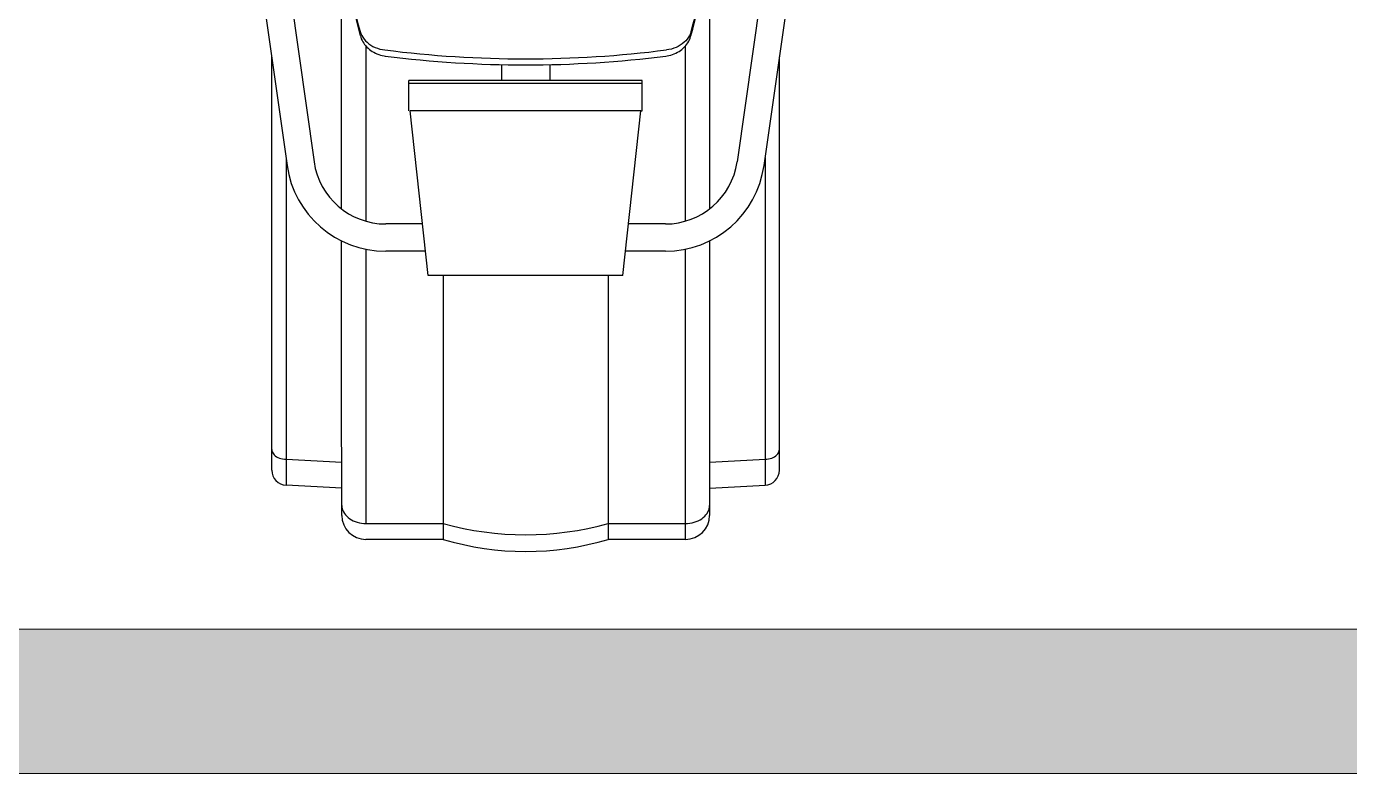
# Model space of a CAD drawing. Header units: metres. Extents: x -598 to 357, y -242 to 574.
# Drawn here: x -298.225 to -296.942, y 320.885 to 321.61 of the extents above; entities that cross this region are included whole.
import ezdxf

# ---------------------------------------------------------------- set-up
doc = ezdxf.new("R2010")
doc.units = ezdxf.units.M
doc.layers.add('APTOS_SPZ_MCH_N0 (PB) MUNI$0$Muebles', color=1, linetype='Continuous')
doc.layers.add('xref_Nivel TIPICO$0$H-hatch mamposteria', color=8, linetype='Continuous')
doc.layers.add('Muro Mamspoteria', color=5, linetype='Continuous', lineweight=9)

# ---------------------------------------------------------------- blocks, each defined once
blk = doc.blocks.new('APTOS_SPZ_MCH_N0 (PB) MUNI$0$GYM MAQUINA DE CAMINAR-01')
at = {"layer": 'APTOS_SPZ_MCH_N0 (PB) MUNI$0$Muebles'}
for p, q in [((-0.9652, 0.3147), (-0.3743, 0.231)), ((-0.9671, 0.2884), (-0.378, 0.2049)), ((-0.0788, 0.2459), (-0.4796, 0.2459)), ((-0.0978, 0.2458), (-0.099, 0.2459)), ((-0.0967, 0.2455), (-0.0978, 0.2458)), ((-0.0957, 0.245), (-0.0967, 0.2455)), ((-0.0946, 0.2444), (-0.0957, 0.245)), ((-0.0937, 0.2435), (-0.0946, 0.2444)), ((-0.3817, 0.2321), (-0.0642, 0.2321)), ((-0.0928, 0.2425), (-0.0937, 0.2435)), ((-0.0919, 0.2413), (-0.0928, 0.2425)), ((-0.0912, 0.24), (-0.0919, 0.2413)), ((-0.0906, 0.2386), (-0.0912, 0.24)), ((-0.0901, 0.237), (-0.0906, 0.2386)), ((-0.0897, 0.2354), (-0.0901, 0.237)), ((-0.0895, 0.2338), (-0.0897, 0.2354)), ((-0.0894, 0.2321), (-0.0895, 0.2338)), ((-0.0866, 0.1784), (-0.0894, 0.2321)), ((-0.0614, 0.1784), (-0.0642, 0.2321)), ((-0.5781, 0.1783), (-0.4886, 0.1783)), ((-0.4886, 0.1783), (-0.4438, 0.1783)), ((-0.4438, 0.1783), (-0.3986, 0.1783)), ((-0.3986, 0.1783), (-0.3322, 0.1783)), ((-0.3013, 0.1783), (-0.035, 0.1783)), ((-0.043, 0.1782), (-0.0446, 0.1783)), ((-0.0414, 0.1779), (-0.043, 0.1782)), ((-0.0398, 0.1774), (-0.0414, 0.1779)), ((-0.0383, 0.1767), (-0.0398, 0.1774)), ((-0.0368, 0.1758), (-0.0383, 0.1767)), ((-0.0354, 0.1747), (-0.0368, 0.1758)), ((-0.0341, 0.1735), (-0.0354, 0.1747)), ((-0.0328, 0.1721), (-0.0341, 0.1735)), ((-0.0317, 0.1706), (-0.0328, 0.1721)), ((-0.0306, 0.169), (-0.0317, 0.1706)), ((-0.0297, 0.1672), (-0.0306, 0.169)), ((-0.0289, 0.1653), (-0.0297, 0.1672)), ((-0.5043, 0.1603), (-0.5024, 0.1597)), ((-0.5024, 0.1597), (-0.5005, 0.1588)), ((-0.5005, 0.1588), (-0.4987, 0.1578)), ((-0.4993, 0.1599), (-0.5, 0.1601)), ((-0.4978, 0.1594), (-0.4993, 0.1599)), ((-0.4987, 0.1578), (-0.497, 0.1565)), ((-0.4962, 0.1588), (-0.4978, 0.1594)), ((-0.497, 0.1565), (-0.4954, 0.1551)), ((-0.4948, 0.158), (-0.4962, 0.1588)), ((-0.4954, 0.1551), (-0.4938, 0.1535)), ((-0.4933, 0.1572), (-0.4948, 0.158)), ((-0.492, 0.1562), (-0.4933, 0.1572)), ((-0.4906, 0.1552), (-0.492, 0.1562)), ((-0.4894, 0.154), (-0.4906, 0.1552)), ((-0.4733, 0.1549), (-0.4903, 0.1549)), ((-0.4882, 0.1528), (-0.4894, 0.154)), ((-0.4453, 0.1549), (-0.4733, 0.1549)), ((-0.4175, 0.1549), (-0.4453, 0.1549)), ((-0.3901, 0.1549), (-0.4175, 0.1549)), ((-0.3629, 0.1549), (-0.3901, 0.1549)), ((-0.336, 0.1549), (-0.3629, 0.1549)), ((-0.3203, 0.1549), (-0.336, 0.1549)), ((-0.2844, 0.1549), (-0.2932, 0.1549)), ((-0.2595, 0.1549), (-0.2844, 0.1549)), ((-0.235, 0.1549), (-0.2595, 0.1549)), ((-0.2108, 0.1549), (-0.235, 0.1549)), ((-0.1868, 0.1549), (-0.2108, 0.1549)), ((-0.1632, 0.1549), (-0.1868, 0.1549)), ((-0.1397, 0.1549), (-0.1632, 0.1549)), ((-0.1166, 0.1549), (-0.1397, 0.1549)), ((-0.0938, 0.1549), (-0.1166, 0.1549)), ((-0.0713, 0.1549), (-0.0938, 0.1549)), ((-0.049, 0.1549), (-0.0713, 0.1549)), ((-0.0117, 0.1549), (-0.049, 0.1549)), ((-0.0283, 0.1633), (-0.0289, 0.1653)), ((-0.0278, 0.1613), (-0.0283, 0.1633)), ((-0.0274, 0.1592), (-0.0278, 0.1613)), ((-0.0272, 0.157), (-0.0274, 0.1592)), ((-0.0271, 0.1549), (-0.0272, 0.157)), ((-0.0271, 0.1445), (-0.0271, 0.1549)), ((-0.0117, 0.1549), (-0.0117, 0.08)), ((-0.4938, 0.1535), (-0.4924, 0.1518)), ((-0.4924, 0.1518), (-0.4911, 0.1499)), ((-0.4911, 0.1499), (-0.4899, 0.1479)), ((-0.4899, 0.1479), (-0.4889, 0.1458)), ((-0.4889, 0.1458), (-0.4881, 0.1435)), ((-0.487, 0.1515), (-0.4882, 0.1528)), ((-0.4881, 0.1435), (-0.4873, 0.1412)), ((-0.4873, 0.1412), (-0.4868, 0.1388)), ((-0.486, 0.1501), (-0.487, 0.1515)), ((-0.485, 0.1487), (-0.486, 0.1501)), ((-0.4841, 0.1472), (-0.485, 0.1487)), ((-0.4833, 0.1456), (-0.4841, 0.1472)), ((-0.4826, 0.144), (-0.4833, 0.1456)), ((-0.4819, 0.1423), (-0.4826, 0.144)), ((-0.4814, 0.1406), (-0.4819, 0.1423)), ((-0.0271, 0.1107), (-0.0271, 0.1445)), ((-0.4868, 0.1388), (-0.4864, 0.1364)), ((-0.481, 0.1389), (-0.4814, 0.1406)), ((-0.4806, 0.1371), (-0.481, 0.1389)), ((-0.4805, 0.1359), (-0.4806, 0.1371)), ((-0.3176, 0.1354), (-0.3176, 0.0997)), ((-0.2912, 0.1354), (-0.2912, 0.0969)), ((-0.4569, 0.1129), (-0.4569, -0.1132)), ((-0.4273, 0.1129), (-0.4569, 0.1129)), ((-0.454, 0.1129), (-0.454, -0.1132)), ((-0.4273, 0.1116), (-0.4273, 0.1129)), ((-0.4273, 0.1116), (-0.4273, -0.1119)), ((-0.2678, 0.0943), (-0.4273, 0.1116)), ((-0.0271, 0.0799), (-0.0271, 0.1107)), ((-0.2678, 0.0943), (-0.2678, -0.0946)), ((-0.2678, 0.0799), (-0.0117, 0.0799)), ((-0.4721, 0.0233), (-0.4569, 0.0233)), ((-0.4721, -0.0236), (-0.4569, -0.0236)), ((-0.2678, -0.0799), (-0.0117, -0.0799)), ((-0.0271, -0.1137), (-0.0271, -0.0799)), ((-0.0117, -0.08), (-0.0117, -0.1549)), ((-0.2678, -0.0946), (-0.4273, -0.1119)), ((-0.3176, -0.1), (-0.3176, -0.1357)), ((-0.2912, -0.0972), (-0.2912, -0.1357)), ((-0.4273, -0.1132), (-0.4569, -0.1132)), ((-0.0271, -0.1474), (-0.0271, -0.1137)), ((-0.4873, -0.1414), (-0.4868, -0.139)), ((-0.4868, -0.139), (-0.4864, -0.1366)), ((-0.482, -0.1425), (-0.4814, -0.1408)), ((-0.4814, -0.1408), (-0.481, -0.1391)), ((-0.481, -0.1391), (-0.4807, -0.1374)), ((-0.4807, -0.1374), (-0.4805, -0.1361)), ((-0.4954, -0.1553), (-0.4938, -0.1537)), ((-0.4938, -0.1537), (-0.4924, -0.152)), ((-0.4924, -0.152), (-0.4911, -0.1501)), ((-0.4911, -0.1501), (-0.4899, -0.1481)), ((-0.4899, -0.1481), (-0.4889, -0.146)), ((-0.4891, -0.154), (-0.488, -0.1528)), ((-0.4889, -0.146), (-0.4881, -0.1437)), ((-0.4881, -0.1437), (-0.4873, -0.1414)), ((-0.488, -0.1528), (-0.4869, -0.1515)), ((-0.4869, -0.1515), (-0.4859, -0.1502)), ((-0.4859, -0.1502), (-0.4849, -0.1488)), ((-0.4849, -0.1488), (-0.4841, -0.1473)), ((-0.4841, -0.1473), (-0.4833, -0.1458)), ((-0.4833, -0.1458), (-0.4826, -0.1442)), ((-0.4826, -0.1442), (-0.482, -0.1425)), ((-0.0271, -0.1549), (-0.0271, -0.1474)), ((-0.5043, -0.1605), (-0.5024, -0.1599)), ((-0.5024, -0.1599), (-0.5005, -0.159)), ((-0.5005, -0.159), (-0.4987, -0.158)), ((-0.5, -0.1603), (-0.4987, -0.1599)), ((-0.4987, -0.158), (-0.497, -0.1567)), ((-0.4987, -0.1599), (-0.4972, -0.1594)), ((-0.4972, -0.1594), (-0.4957, -0.1587)), ((-0.497, -0.1567), (-0.4954, -0.1553)), ((-0.4957, -0.1587), (-0.4943, -0.1579)), ((-0.4943, -0.1579), (-0.493, -0.1571)), ((-0.493, -0.1571), (-0.4916, -0.1562)), ((-0.4916, -0.1562), (-0.4904, -0.1551)), ((-0.4904, -0.1551), (-0.4891, -0.154)), ((-0.4901, -0.1549), (-0.4795, -0.1549)), ((-0.4795, -0.1549), (-0.4528, -0.1549)), ((-0.4528, -0.1549), (-0.4264, -0.1549)), ((-0.4264, -0.1549), (-0.4003, -0.1549)), ((-0.4003, -0.1549), (-0.3744, -0.1549)), ((-0.3744, -0.1549), (-0.3487, -0.1549)), ((-0.3487, -0.1549), (-0.3233, -0.1549)), ((-0.3233, -0.1549), (-0.3203, -0.1549)), ((-0.2932, -0.1549), (-0.2732, -0.1549)), ((-0.2732, -0.1549), (-0.2516, -0.1549)), ((-0.2516, -0.1549), (-0.2301, -0.1549)), ((-0.2301, -0.1549), (-0.2089, -0.1549)), ((-0.2089, -0.1549), (-0.1879, -0.1549)), ((-0.1879, -0.1549), (-0.1671, -0.1549)), ((-0.1671, -0.1549), (-0.1465, -0.1549)), ((-0.1465, -0.1549), (-0.122, -0.1549)), ((-0.122, -0.1549), (-0.0977, -0.1549)), ((-0.0977, -0.1549), (-0.0739, -0.1549)), ((-0.0739, -0.1549), (-0.0503, -0.1549)), ((-0.0503, -0.1549), (-0.0271, -0.1549)), ((-0.0297, -0.1672), (-0.0289, -0.1653)), ((-0.0289, -0.1653), (-0.0283, -0.1633)), ((-0.0283, -0.1633), (-0.0278, -0.1613)), ((-0.0278, -0.1613), (-0.0274, -0.1592)), ((-0.0274, -0.1592), (-0.0272, -0.157)), ((-0.0272, -0.157), (-0.0271, -0.1549)), ((-0.4802, -0.1785), (-0.6086, -0.1784)), ((-0.3321, -0.1785), (-0.4802, -0.1785)), ((-0.2832, -0.1785), (-0.3013, -0.1785)), ((-0.1677, -0.1785), (-0.2832, -0.1785)), ((-0.035, -0.1783), (-0.1677, -0.1785)), ((-0.0894, -0.2323), (-0.0865, -0.1784)), ((-0.0614, -0.1784), (-0.0642, -0.2323)), ((-0.0446, -0.1783), (-0.043, -0.1782)), ((-0.0424, -0.1783), (-0.0446, -0.1783)), ((-0.043, -0.1782), (-0.0414, -0.1779)), ((-0.0404, -0.1783), (-0.0424, -0.1783)), ((-0.0414, -0.1779), (-0.0398, -0.1774)), ((-0.0388, -0.1783), (-0.0404, -0.1783)), ((-0.0398, -0.1774), (-0.0383, -0.1767)), ((-0.0375, -0.1783), (-0.0388, -0.1783)), ((-0.0383, -0.1767), (-0.0368, -0.1758)), ((-0.0368, -0.1758), (-0.0354, -0.1748)), ((-0.0354, -0.1748), (-0.0341, -0.1735)), ((-0.0341, -0.1735), (-0.0328, -0.1721)), ((-0.0328, -0.1721), (-0.0317, -0.1706)), ((-0.0317, -0.1706), (-0.0306, -0.169)), ((-0.0306, -0.169), (-0.0297, -0.1672)), ((-0.9671, -0.2886), (-0.378, -0.2052)), ((-0.9652, -0.315), (-0.3743, -0.2313)), ((-0.3817, -0.2323), (-0.0894, -0.2323)), ((-0.0937, -0.2438), (-0.0928, -0.2428)), ((-0.0928, -0.2428), (-0.0919, -0.2416)), ((-0.0919, -0.2416), (-0.0912, -0.2403)), ((-0.0912, -0.2403), (-0.0906, -0.2388)), ((-0.0906, -0.2388), (-0.0901, -0.2373)), ((-0.0901, -0.2373), (-0.0897, -0.2357)), ((-0.0897, -0.2357), (-0.0895, -0.234)), ((-0.0895, -0.234), (-0.0894, -0.2323)), ((-0.0894, -0.2323), (-0.0866, -0.2324)), ((-0.0866, -0.2324), (-0.0841, -0.2324)), ((-0.0841, -0.2324), (-0.0816, -0.2324)), ((-0.0816, -0.2324), (-0.0793, -0.2324)), ((-0.0793, -0.2324), (-0.0771, -0.2324)), ((-0.0771, -0.2324), (-0.0751, -0.2324)), ((-0.0751, -0.2324), (-0.0733, -0.2324)), ((-0.0733, -0.2324), (-0.0716, -0.2324)), ((-0.0716, -0.2324), (-0.07, -0.2324)), ((-0.07, -0.2324), (-0.0687, -0.2324)), ((-0.0687, -0.2324), (-0.0675, -0.2324)), ((-0.0675, -0.2324), (-0.0665, -0.2324)), ((-0.0665, -0.2324), (-0.0657, -0.2324)), ((-0.0657, -0.2324), (-0.065, -0.2324)), ((-0.065, -0.2324), (-0.0646, -0.2324)), ((-0.0646, -0.2324), (-0.0643, -0.2324)), ((-0.0643, -0.2324), (-0.0642, -0.2323)), ((-0.0788, -0.2462), (-0.4796, -0.2462)), ((-0.099, -0.2462), (-0.0978, -0.2461)), ((-0.0978, -0.2461), (-0.0967, -0.2458)), ((-0.0967, -0.2458), (-0.0957, -0.2453)), ((-0.0957, -0.2453), (-0.0946, -0.2446)), ((-0.0946, -0.2446), (-0.0937, -0.2438))]:
    blk.add_line(p, q, dxfattribs=at)
for centre, radius, start, end in [((-0.0788, 0.2313), 0.0146, 3.0101, 90.0012), ((-0.3878, 0.1354), 0.0966, 360, 81.9393), ((-0.3878, 0.1354), 0.0702, 359.9999, 81.9394), ((-0.6396, -0.3157), 0.4949, 74.1333, 86.485), ((-0.6366, -0.3205), 0.4997, 74.1301, 86.49), ((-0.0351, 0.1549), 0.0234, 359.9933, 89.7539), ((-1.56, -0.0001), 1.0822, 352.7543, 7.2457), ((-1.5505, -0.0001), 1.0786, 352.7544, 7.2456), ((-0.3114, 0), 0.2953, 344.2954, 15.7046), ((-0.2794, 0), 0.2794, 343.3556, 16.6444), ((-0.3878, -0.1357), 0.0702, 278.0606, 0.0001), ((-0.3878, -0.1357), 0.0966, 278.0607, 0), ((-0.6396, 0.3155), 0.4949, 273.515, 285.8667), ((-0.6367, 0.3209), 0.5003, 273.5174, 285.8624), ((-0.0351, -0.1549), 0.0234, 270.2461, 0.0067), ((-0.0788, -0.2316), 0.0146, 269.983, 357.0205)]:
    blk.add_arc(centre, radius, start, end, dxfattribs=at)

msp = doc.modelspace()

# ---------------------------------------------------------------- hatches: boundary and pattern name
at = {"layer": 'xref_Nivel TIPICO$0$H-hatch mamposteria', "transparency": 33554585}
h = msp.add_hatch(color=256, dxfattribs=at)
h.dxf.hatch_style = 1
h.paths.add_polyline_path([(-306.5387, 320.8852), (-301.5387, 320.8852), (-301.5387, 321.0252), (-306.5387, 321.0252)])
h.paths.add_polyline_path([(-300.6387, 320.8852), (-293.8568, 320.8852), (-293.8568, 321.0252), (-300.6387, 321.0252)])

# ---------------------------------------------------------------- linework, layer by layer
at = {"layer": 'Muro Mamspoteria'}
msp.add_lwpolyline([(-300.6387, 320.8852), (-293.8568, 320.8852), (-293.8568, 321.0252), (-300.6387, 321.0252), (-300.6387, 320.8852)], dxfattribs=at)

# ---------------------------------------------------------------- block references
at = {"layer": 'APTOS_SPZ_MCH_N0 (PB) MUNI$0$Muebles', "rotation": 269.9999999999999}
msp.add_blockref('APTOS_SPZ_MCH_N0 (PB) MUNI$0$GYM MAQUINA DE CAMINAR-01', (-297.7406, 321.1006), dxfattribs=at)

doc.saveas('drawing.dxf')
